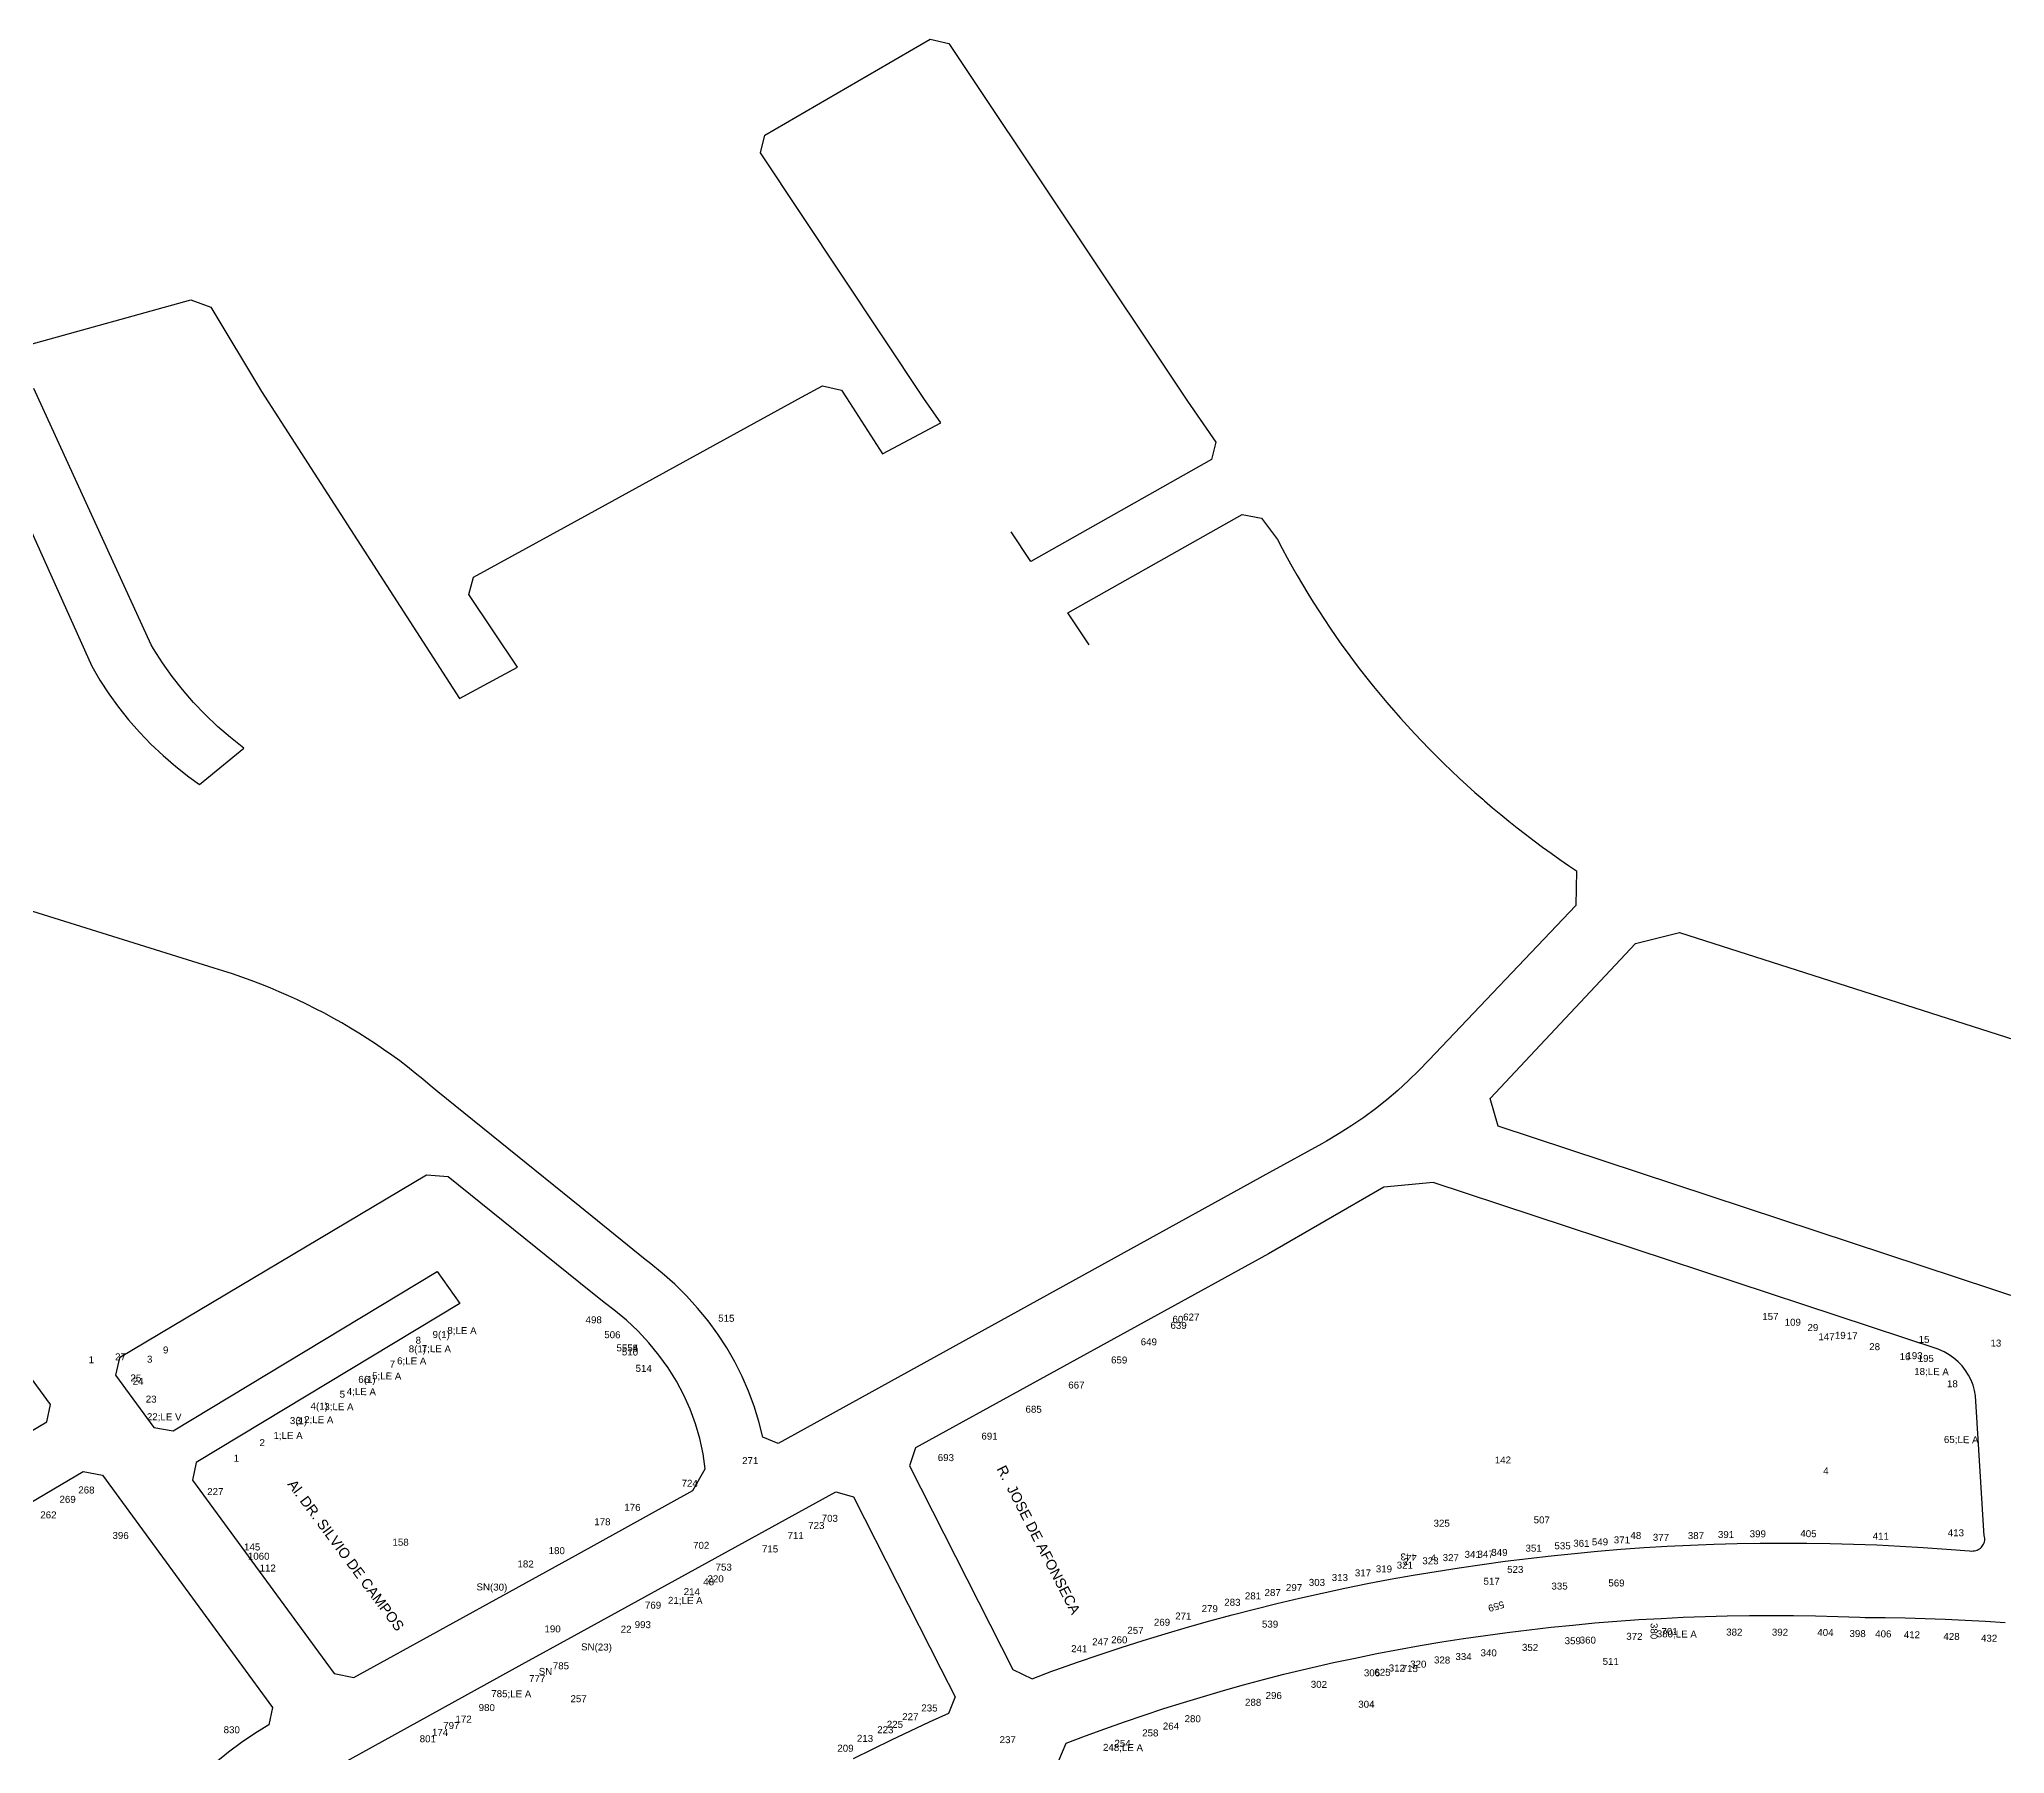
# Model space of a CAD drawing. Header units: millimetres. Extents: x -46.6554 to -46.6319, y -23.689 to -23.6746.
# Drawn here: x -46.637729 to -46.634235, y -23.680172 to -23.677124 of the extents above; entities that cross this region are included whole.
import ezdxf

# ---------------------------------------------------------------- set-up
doc = ezdxf.new("R2010")
doc.units = ezdxf.units.MM
for name, color, linetype in [('building_parcel_Line', 7, 'Continuous'), ('Lot_label', 7, 'Continuous'), ('Street_label', 7, 'Continuous')]:
    doc.layers.add(name, color=color, linetype=linetype)
doc.styles.get("Standard").update_dxf_attribs({"font": 'arial.ttf', "height": 1.006})

msp = doc.modelspace()

# ---------------------------------------------------------------- linework, layer by layer
at = {"layer": 'building_parcel_Line', "color": 7, "linetype": 'Continuous', "transparency": 33554687}
for points in [[(-46.6377458, -23.6776667), (-46.6374592, -23.6775873), (-46.6374239, -23.6776006), (-46.6373339, -23.6777504), (-46.6369816, -23.6782959), (-46.6368787, -23.6782402), (-46.6369651, -23.6781111), (-46.6369569, -23.6780803), (-46.6367527, -23.6779684), (-46.6363739, -23.6777606), (-46.6363362, -23.6777403), (-46.6363025, -23.6777483), (-46.636294, -23.6777615), (-46.6362297, -23.6778611), (-46.6361261, -23.6778061), (-46.6361563, -23.6777629), (-46.6364466, -23.6773259), (-46.6364387, -23.6772947), (-46.6361453, -23.6771244), (-46.6361118, -23.6771316), (-46.6356875, -23.6777678), (-46.635637, -23.6778405), (-46.6356447, -23.6778713), (-46.6359661, -23.6780526), (-46.6360014, -23.6779996)], [(-46.6378576, -23.6777449), (-46.6376356, -23.6782385), (-46.6376211, -23.6782635), (-46.6376052, -23.6782878), (-46.6375882, -23.6783113), (-46.63757, -23.6783342), (-46.6375506, -23.6783562), (-46.6375302, -23.6783773), (-46.6375087, -23.6783976), (-46.6374862, -23.6784169), (-46.6374628, -23.6784353), (-46.637444, -23.6784488), (-46.6373652, -23.6783846), (-46.637389, -23.6783656), (-46.6374119, -23.6783457), (-46.6374337, -23.6783248), (-46.6374544, -23.678303), (-46.6374741, -23.6782803), (-46.6374925, -23.6782569), (-46.6375098, -23.6782326), (-46.6375258, -23.6782076), (-46.6375298, -23.6782009), (-46.6377387, -23.6777453)], [(-46.6358626, -23.6782007), (-46.6359004, -23.678144), (-46.6355907, -23.6779689), (-46.6355559, -23.6779757), (-46.6355277, -23.6780135), (-46.6355192, -23.6780297), (-46.6355106, -23.6780458), (-46.6355017, -23.6780618), (-46.6354927, -23.6780777), (-46.6354834, -23.6780935), (-46.635474, -23.6781092), (-46.6354643, -23.6781247), (-46.6354544, -23.6781402), (-46.6354444, -23.6781556), (-46.6354341, -23.6781709), (-46.6354237, -23.678186), (-46.6354131, -23.6782011), (-46.6354023, -23.678216), (-46.6353913, -23.6782308), (-46.6353801, -23.6782455), (-46.6353687, -23.6782601), (-46.6353571, -23.6782745), (-46.6353454, -23.6782889), (-46.6353335, -23.6783031), (-46.6353214, -23.6783171), (-46.6353091, -23.6783311), (-46.6352967, -23.6783449), (-46.635284, -23.6783585), (-46.6352713, -23.6783721), (-46.6352583, -23.6783855), (-46.6352452, -23.6783987), (-46.6352319, -23.6784119), (-46.6352184, -23.6784248), (-46.6352048, -23.6784377), (-46.635191, -23.6784503), (-46.635177, -23.6784629), (-46.6351629, -23.6784753), (-46.6351597, -23.6784781), (-46.6351454, -23.6784903), (-46.6351309, -23.6785023), (-46.6351163, -23.6785142), (-46.6351016, -23.6785259), (-46.6350867, -23.6785375), (-46.6350716, -23.6785489), (-46.6350564, -23.6785601), (-46.6350411, -23.6785712), (-46.6350257, -23.6785821), (-46.6350101, -23.6785929), (-46.6349963, -23.6786022), (-46.6349973, -23.6786643), (-46.6352587, -23.6789389), (-46.6352763, -23.6789574), (-46.6352946, -23.6789753), (-46.6353136, -23.6789926), (-46.6353333, -23.6790093), (-46.6353535, -23.6790253), (-46.6353744, -23.6790407), (-46.6353958, -23.6790554), (-46.6354178, -23.6790695), (-46.6354403, -23.6790828), (-46.6354489, -23.6790876), (-46.6355417, -23.6791388), (-46.6364154, -23.6796206), (-46.6364425, -23.6796092), (-46.6364494, -23.6795815), (-46.6364579, -23.6795542), (-46.6364679, -23.6795274), (-46.6364794, -23.679501), (-46.6364924, -23.6794753), (-46.6365068, -23.6794502), (-46.6365227, -23.6794258), (-46.6365399, -23.6794023), (-46.6365584, -23.6793796), (-46.6365782, -23.6793578), (-46.6365992, -23.679337), (-46.6366214, -23.6793173), (-46.6366446, -23.6792986), (-46.6366515, -23.6792935), (-46.6367681, -23.6791993), (-46.6370205, -23.6789955), (-46.6370336, -23.6789841), (-46.6370469, -23.6789728), (-46.6370605, -23.6789618), (-46.6370742, -23.678951), (-46.6370881, -23.6789404), (-46.6371023, -23.6789301), (-46.6371166, -23.6789199), (-46.6371311, -23.6789101), (-46.6371458, -23.6789004), (-46.6371607, -23.678891), (-46.6371758, -23.6788818), (-46.637191, -23.6788729), (-46.6372064, -23.6788642), (-46.637222, -23.6788557), (-46.6372377, -23.6788476), (-46.6372536, -23.6788396), (-46.6372696, -23.6788319), (-46.6372858, -23.6788245), (-46.6373021, -23.6788174), (-46.6373185, -23.6788105), (-46.6373351, -23.6788038), (-46.6373518, -23.6787975), (-46.6373686, -23.6787914), (-46.6373855, -23.6787856), (-46.6374025, -23.67878), (-46.6374178, -23.6787753), (-46.6383099, -23.6784967)], [(-46.6341931, -23.6793674), (-46.6351354, -23.6790563), (-46.6351495, -23.6790069), (-46.634891, -23.6787316), (-46.6348131, -23.6787119), (-46.633741, -23.6790551)], [(-46.6386919, -23.6790811), (-46.6381764, -23.6798274), (-46.6381426, -23.6798342), (-46.6377155, -23.6795821), (-46.6377085, -23.6795512), (-46.6382135, -23.6788622), (-46.6382923, -23.6787547), (-46.6383263, -23.6787485), (-46.6387228, -23.6789936), (-46.6387301, -23.6790253), (-46.6386919, -23.6790811)], [(-46.6372192, -23.6800092), (-46.6372044, -23.6800294), (-46.6371697, -23.6800365), (-46.637122, -23.6800102), (-46.6367758, -23.6798193), (-46.636567, -23.6797041), (-46.6365448, -23.6796656), (-46.6365488, -23.6796385), (-46.6365547, -23.6796117), (-46.6365623, -23.6795853), (-46.6365718, -23.6795595), (-46.6365831, -23.6795342), (-46.6365961, -23.6795096), (-46.6366108, -23.6794859), (-46.6366272, -23.6794631), (-46.636645, -23.6794412), (-46.6366644, -23.6794205), (-46.6366851, -23.679401), (-46.6367072, -23.6793827), (-46.6367246, -23.6793698), (-46.6367697, -23.6793334), (-46.6370016, -23.6791462), (-46.6370406, -23.6791436), (-46.6375864, -23.6794678), (-46.6375932, -23.6794988), (-46.6375251, -23.6795918), (-46.6374909, -23.6795981), (-46.6370213, -23.6793149), (-46.636981, -23.6793715), (-46.6374497, -23.6796542), (-46.6374565, -23.6796853), (-46.6372192, -23.6800092)], [(-46.635922, -23.6800229), (-46.6358834, -23.6800092), (-46.6358446, -23.6799959), (-46.6358056, -23.6799831), (-46.6357665, -23.6799706), (-46.6357272, -23.6799586), (-46.6356878, -23.679947), (-46.6356482, -23.6799358), (-46.6356085, -23.6799251), (-46.6355687, -23.6799147), (-46.6355287, -23.6799048), (-46.6354886, -23.6798954), (-46.6354484, -23.6798863), (-46.635408, -23.6798777), (-46.6353676, -23.6798695), (-46.6353271, -23.6798618), (-46.6352864, -23.6798545), (-46.6352457, -23.6798476), (-46.6352049, -23.6798412), (-46.635164, -23.6798352), (-46.6351231, -23.6798296), (-46.6350821, -23.6798245), (-46.635041, -23.6798198), (-46.6349998, -23.6798156), (-46.6349587, -23.6798118), (-46.6349174, -23.6798084), (-46.6348761, -23.6798055), (-46.6348348, -23.679803), (-46.6347935, -23.679801), (-46.6347521, -23.6797994), (-46.6347108, -23.6797983), (-46.6346694, -23.6797976), (-46.634628, -23.6797973), (-46.6345866, -23.6797975), (-46.6345452, -23.6797981), (-46.6345038, -23.6797992), (-46.6344624, -23.6798007), (-46.6344211, -23.6798027), (-46.6343798, -23.6798051), (-46.6343385, -23.6798079), (-46.6342973, -23.6798112), (-46.6342935, -23.6798115), (-46.6342911, -23.6798114), (-46.6342887, -23.6798111), (-46.6342864, -23.6798105), (-46.6342842, -23.6798098), (-46.634282, -23.6798088), (-46.63428, -23.6798076), (-46.6342781, -23.6798062), (-46.6342764, -23.6798047), (-46.6342749, -23.679803), (-46.6342736, -23.6798011), (-46.6342725, -23.6797992), (-46.6342716, -23.6797971), (-46.634271, -23.679795), (-46.6342706, -23.6797928), (-46.6342704, -23.6797906), (-46.6342705, -23.6797884), (-46.6342709, -23.6797862), (-46.6342713, -23.6797848), (-46.6342869, -23.6795357), (-46.6342886, -23.6795261), (-46.6342912, -23.6795167), (-46.6342948, -23.6795076), (-46.6342993, -23.6794988), (-46.6343047, -23.6794905), (-46.6343109, -23.6794826), (-46.6343178, -23.6794753), (-46.6343254, -23.6794687), (-46.6343337, -23.6794627), (-46.6343426, -23.6794574), (-46.634352, -23.679453), (-46.6343533, -23.6794524), (-46.6352507, -23.6791562), (-46.6353385, -23.6791649), (-46.6355435, -23.679283), (-46.6361712, -23.6796282), (-46.6361818, -23.6796602), (-46.6359983, -23.6800221), (-46.6359638, -23.6800388), (-46.6359286, -23.6800253), (-46.635922, -23.6800229)], [(-46.6381979, -23.6799929), (-46.637651, -23.67967), (-46.6376166, -23.6796766), (-46.6373741, -23.6800076), (-46.6373139, -23.6800897), (-46.6373209, -23.6801204), (-46.6373455, -23.6801358), (-46.6373694, -23.6801521), (-46.6373926, -23.6801693), (-46.637415, -23.6801874)], [(-46.6368705, -23.6800129), (-46.6367776, -23.6799617), (-46.6363127, -23.679706), (-46.6362813, -23.6797149), (-46.6361261, -23.6800207), (-46.6361008, -23.6800706), (-46.6361124, -23.6801005), (-46.6361467, -23.6801159), (-46.6361807, -23.6801316), (-46.6362146, -23.6801478), (-46.6362482, -23.6801643), (-46.6362817, -23.6801811)], [(-46.6355041, -23.6800273), (-46.6354661, -23.6800184), (-46.6354279, -23.6800098), (-46.6353897, -23.6800017), (-46.6353513, -23.6799939), (-46.6353128, -23.6799866), (-46.6352743, -23.6799797), (-46.6352357, -23.6799732), (-46.635197, -23.6799671), (-46.6351582, -23.6799615), (-46.6351193, -23.6799562), (-46.6350804, -23.6799514), (-46.6350414, -23.679947), (-46.6350024, -23.679943), (-46.6349633, -23.6799394), (-46.6349242, -23.6799363), (-46.6348851, -23.6799335), (-46.6348459, -23.6799312), (-46.6348067, -23.6799293), (-46.6347675, -23.6799278), (-46.6347282, -23.6799268), (-46.6346889, -23.6799261), (-46.6346497, -23.6799259), (-46.6346104, -23.6799261), (-46.6345712, -23.6799268), (-46.6345319, -23.6799278), (-46.6344927, -23.6799293), (-46.6344833, -23.6799297), (-46.6344476, -23.6799298), (-46.634412, -23.6799303), (-46.6343763, -23.6799312), (-46.6343407, -23.6799324), (-46.634305, -23.6799341), (-46.6342694, -23.6799361), (-46.6342339, -23.6799385)], [(-46.6372381, -23.6802157), (-46.6368704, -23.6800129)], [(-46.6359164, -23.6801836), (-46.6359036, -23.6801532), (-46.6358692, -23.6801402), (-46.6358346, -23.6801275), (-46.6357998, -23.6801152), (-46.6357649, -23.6801033), (-46.6357298, -23.6800917), (-46.6356946, -23.6800806), (-46.6356593, -23.6800698), (-46.6356238, -23.6800594), (-46.6355882, -23.6800494), (-46.6355524, -23.6800397), (-46.6355166, -23.6800304), (-46.6355041, -23.6800273)]]:
    msp.add_lwpolyline(points, dxfattribs=at)

# ---------------------------------------------------------------- texts
at = {"layer": 'Lot_label', "color": 6, "attachment_point": 2}
for s, insert, char_height, rotation in [('498', (-46.6367431, -23.6793943), 0.00001239, 359.4), ('515', (-46.6365074, -23.6793915), 0.00001239, 359.4), ('639', (-46.6357034, -23.6794042), 0.00001239, 359.4), ('60', (-46.6357047, -23.6793934), 0.00001239, 359.4), ('627', (-46.6356809, -23.6793894), 0.00001239, 359.4), ('29', (-46.6345759, -23.679408), 0.00001239, 359.4), ('8', (-46.6370549, -23.6794306), 0.0000124, 359.4), ('9(1)', (-46.6370142, -23.6794206), 0.00001239, 359.4), ('8;LE A', (-46.6369773, -23.6794134), 0.00001239, 359.4), ('506', (-46.6367099, -23.6794208), 0.00001239, 359.4), ('649', (-46.6357563, -23.6794335), 0.00001239, 359.4), ('19', (-46.6345272, -23.6794219), 0.00001239, 359.4), ('17', (-46.634506, -23.6794226), 0.00001239, 359.4), ('28', (-46.6344661, -23.679442), 0.00001239, 359.4), ('15', (-46.6343783, -23.6794291), 0.00001239, 359.4), ('13', (-46.6342506, -23.6794356), 0.00001239, 359.4), ('27', (-46.6375843, -23.6794602), 0.00001239, 359.4), ('3', (-46.6375324, -23.6794643), 0.0000124, 359.4), ('9', (-46.637504, -23.6794479), 0.0000124, 359.4), ('7', (-46.637101, -23.679473), 0.0000124, 359.4), ('6;LE A', (-46.6370666, -23.6794673), 0.00001239, 359.4), ('8(1)', (-46.6370565, -23.6794461), 0.00001239, 359.4), ('7;LE A', (-46.6370228, -23.6794457), 0.00001239, 359.4), ('5555', (-46.6366834, -23.6794443), 0.00001239, 359.4), ('5554', (-46.6366834, -23.6794443), 0.00001239, 359.4), ('510', (-46.6366786, -23.6794515), 0.00001239, 359.4), ('659', (-46.635809, -23.6794657), 0.00001239, 359.4), ('16', (-46.6344121, -23.6794598), 0.00001239, 359.4), ('193', (-46.6343953, -23.679458), 0.00001239, 359.4), ('195', (-46.6343753, -23.6794629), 0.00001239, 359.4), ('25', (-46.637557, -23.6794977), 0.00001239, 359.4), ('24', (-46.637553, -23.6795036), 0.00001239, 359.4), ('6(1)', (-46.6371462, -23.6795003), 0.00001239, 359.4), ('6', (-46.6371462, -23.6795003), 0.0000124, 359.4), ('5;LE A', (-46.637111, -23.6794941), 0.00001239, 359.4), ('514', (-46.6366542, -23.6794806), 0.00001239, 359.4), ('667', (-46.6358851, -23.6795103), 0.00001239, 359.4), ('18;LE A', (-46.634365, -23.6794864), 0.00001239, 359.4), ('18', (-46.6343279, -23.679508), 0.00001239, 359.4), ('23', (-46.6375298, -23.6795352), 0.00001239, 359.4), ('4(1)', (-46.637231, -23.6795478), 0.00001239, 359.4), ('5', (-46.6371899, -23.6795266), 0.0000124, 359.4), ('4;LE A', (-46.6371562, -23.679522), 0.00001239, 359.4), ('22;LE V', (-46.6375066, -23.6795668), 0.00001239, 359.4), ('3(1)', (-46.6372678, -23.6795736), 0.00001239, 359.4), ('3', (-46.6372678, -23.6795736), 0.0000124, 359.4), ('2;LE A', (-46.6372318, -23.6795719), 0.00001239, 359.4), ('3;LE A', (-46.637196, -23.6795488), 0.00001239, 359.4), ('685', (-46.6359611, -23.6795533), 0.00001239, 359.4), ('2', (-46.6373324, -23.6796126), 0.0000124, 359.4), ('1;LE A', (-46.6372864, -23.6795999), 0.00001239, 359.4), ('691', (-46.6360395, -23.6796011), 0.00001239, 359.4), ('65;LE A', (-46.6343122, -23.6796073), 0.00001239, 359.4), ('1', (-46.6373784, -23.6796403), 0.0000124, 359.4), ('693', (-46.6361171, -23.6796392), 0.00001239, 359.4), ('724', (-46.6365725, -23.6796849), 0.00001239, 359.4), ('4', (-46.6345528, -23.6796628), 0.0000124, 359.4), ('269', (-46.6376783, -23.6797134), 0.00001239, 359.4), ('268', (-46.6376449, -23.6796968), 0.00001239, 359.4), ('262', (-46.6377124, -23.6797411), 0.00001239, 359.4), ('178', (-46.6367277, -23.6797533), 0.00001239, 359.4), ('176', (-46.6366743, -23.6797276), 0.00001239, 359.4), ('703', (-46.6363234, -23.6797471), 0.00001239, 359.4), ('507', (-46.6350578, -23.67975), 0.00001239, 359.4), ('396', (-46.6375841, -23.6797777), 0.00001239, 359.4), ('158', (-46.6370864, -23.6797896), 0.00001239, 359.4), ('711', (-46.6363841, -23.6797777), 0.00001239, 359.4), ('723', (-46.6363474, -23.6797599), 0.00001239, 359.4), ('361', (-46.6349874, -23.6797916), 0.00001239, 359.4), ('371', (-46.6349154, -23.6797856), 0.00001239, 359.4), ('48', (-46.6348906, -23.6797776), 0.00001239, 359.4), ('377', (-46.634846, -23.679781), 0.00001239, 359.4), ('387', (-46.6347838, -23.6797779), 0.00001239, 359.4), ('391', (-46.6347303, -23.6797759), 0.00001239, 359.4), ('399', (-46.6346738, -23.6797747), 0.00001239, 359.4), ('405', (-46.6345838, -23.6797744), 0.00001239, 359.4), ('411', (-46.6344552, -23.6797789), 0.00001239, 359.4), ('413', (-46.6343217, -23.6797728), 0.00001239, 359.4), ('180', (-46.6368088, -23.6798046), 0.00001239, 359.4), ('715', (-46.6364296, -23.6798015), 0.00001239, 359.4), ('443', (-46.6352946, -23.6798283), 0.00001239, 179.4), ('2', (-46.6352992, -23.6798241), 0.0000124, 359.4), ('323', (-46.6352557, -23.6798227), 0.00001239, 359.4), ('4', (-46.6352507, -23.6798175), 0.0000124, 359.4), ('327', (-46.6352196, -23.6798171), 0.00001239, 359.4), ('341', (-46.6351806, -23.6798113), 0.00001239, 359.4), ('349', (-46.6351331, -23.6798078), 0.00001239, 359.4), ('351', (-46.6350723, -23.6798003), 0.00001239, 359.4), ('535', (-46.6350209, -23.679796), 0.00001239, 359.4), ('182', (-46.6368642, -23.6798283), 0.00001239, 359.4), ('48', (-46.6365387, -23.6798599), 0.00001239, 359.4), ('220', (-46.6365264, -23.6798547), 0.00001239, 359.4), ('753', (-46.636512, -23.6798339), 0.00001239, 359.4), ('303', (-46.6354575, -23.6798611), 0.00001239, 359.4), ('313', (-46.6354167, -23.6798524), 0.00001239, 359.4), ('317', (-46.6353757, -23.6798442), 0.00001239, 359.4), ('319', (-46.6353384, -23.6798371), 0.00001239, 359.4), ('321', (-46.6353012, -23.6798304), 0.00001239, 359.4), ('SN(30)', (-46.6369241, -23.6798693), 0.00001239, 359.4), ('21;LE A', (-46.6365803, -23.6798932), 0.00001239, 359.4), ('214', (-46.6365687, -23.6798776), 0.00001239, 359.4), ('283', (-46.6356078, -23.6798964), 0.00001239, 359.4), ('281', (-46.6355711, -23.679885), 0.00001239, 359.4), ('287', (-46.6355362, -23.6798791), 0.00001239, 359.4), ('297', (-46.6354982, -23.6798702), 0.00001239, 359.4), ('769', (-46.6366376, -23.6799015), 0.00001239, 359.4), ('269', (-46.6357329, -23.6799319), 0.00001239, 359.4), ('271', (-46.635695, -23.6799209), 0.00001239, 359.4), ('279', (-46.635648, -23.6799077), 0.00001239, 359.4), ('559', (-46.6351372, -23.679916), 0.00001239, 196.4), ('190', (-46.6368162, -23.6799437), 0.00001239, 359.4), ('22', (-46.6366855, -23.6799443), 0.00001239, 359.4), ('993', (-46.6366558, -23.6799361), 0.00001239, 359.4), ('247', (-46.6358426, -23.6799667), 0.00001239, 359.4), ('260', (-46.6358088, -23.6799631), 0.00001239, 359.4), ('257', (-46.6357801, -23.6799463), 0.00001239, 359.4), ('539', (-46.6355408, -23.6799353), 0.00001239, 359.4), ('359', (-46.6350027, -23.6799648), 0.00001239, 359.4), ('360', (-46.634976, -23.6799636), 0.00001239, 359.4), ('372', (-46.6348932, -23.679957), 0.00001239, 359.4), ('380', (-46.6348521, -23.6799539), 0.00001239, 269.3), ('380;LE A', (-46.6348178, -23.6799528), 0.00001239, 359.4), ('382', (-46.6347156, -23.6799494), 0.00001239, 359.4), ('392', (-46.6346344, -23.6799496), 0.00001239, 359.4), ('404', (-46.6345536, -23.6799501), 0.00001239, 359.4), ('398', (-46.6344964, -23.679952), 0.00001239, 359.4), ('406', (-46.6344507, -23.6799525), 0.00001239, 359.4), ('412', (-46.6343999, -23.679954), 0.00001239, 359.4), ('428', (-46.6343294, -23.6799571), 0.00001239, 359.4), ('432', (-46.6342626, -23.6799603), 0.00001239, 359.4), ('SN(23)', (-46.6367382, -23.6799759), 0.00001239, 359.4), ('241', (-46.6358801, -23.679979), 0.00001239, 359.4), ('328', (-46.635235, -23.679999), 0.00001239, 359.4), ('334', (-46.6351969, -23.6799929), 0.00001239, 359.4), ('340', (-46.6351522, -23.6799863), 0.00001239, 359.4), ('352', (-46.6350786, -23.6799766), 0.00001239, 359.4), ('511', (-46.6349352, -23.6800015), 0.00001239, 359.4), ('777', (-46.6368436, -23.6800322), 0.00001239, 359.4), ('SN', (-46.6368288, -23.6800193), 0.00001239, 359.4), ('785', (-46.6368014, -23.6800093), 0.00001239, 359.4), ('306', (-46.6353596, -23.6800219), 0.00001239, 359.4), ('625', (-46.635341, -23.6800208), 0.00001239, 359.4), ('312', (-46.6353154, -23.6800133), 0.00001239, 359.4), ('715', (-46.6352925, -23.6800142), 0.00001239, 359.4), ('320', (-46.6352774, -23.6800063), 0.00001239, 359.4), ('785;LE A', (-46.6368896, -23.6800591), 0.00001239, 359.4), ('296', (-46.6355343, -23.6800621), 0.00001239, 359.4), ('302', (-46.635454, -23.6800423), 0.00001239, 359.4), ('172', (-46.6369744, -23.680104), 0.00001239, 359.4), ('980', (-46.6369332, -23.6800836), 0.00001239, 359.4), ('227', (-46.6361803, -23.6800998), 0.00001239, 359.4), ('235', (-46.6361463, -23.6800843), 0.00001239, 359.4), ('280', (-46.6356783, -23.6801034), 0.00001239, 359.4), ('288', (-46.6355709, -23.6800742), 0.00001239, 359.4), ('830', (-46.6373865, -23.680123), 0.00001239, 359.4), ('801', (-46.637038, -23.6801391), 0.00001239, 359.4), ('174', (-46.6370162, -23.6801276), 0.00001239, 359.4), ('797', (-46.6369962, -23.6801155), 0.00001239, 359.4), ('213', (-46.6362608, -23.6801383), 0.00001239, 359.4), ('223', (-46.6362247, -23.680123), 0.00001239, 359.4), ('225', (-46.6362077, -23.6801134), 0.00001239, 359.4), ('258', (-46.6357537, -23.6801286), 0.00001239, 359.4), ('264', (-46.635717, -23.6801165), 0.00001239, 359.4), ('209', (-46.6362956, -23.6801558), 0.00001239, 359.4), ('248;LE A', (-46.6358022, -23.6801546), 0.00001239, 359.4), ('254', (-46.635803, -23.6801472), 0.00001239, 359.4)]:
    msp.add_mtext(s, dxfattribs=dict(at, insert=insert, char_height=char_height, rotation=rotation))
for s, insert, char_height in [('157', (-46.6346515, -23.6793884), 0.00001239), ('109', (-46.6346117, -23.6793986), 0.00001239), ('147', (-46.6345517, -23.6794243), 0.00001239), ('1', (-46.6376363, -23.6794652), 0.0000124), ('271', (-46.6364649, -23.6796446), 0.00001239), ('142', (-46.635127, -23.6796435), 0.00001239), ('227', (-46.6374158, -23.6796996), 0.00001239), ('325', (-46.6352358, -23.6797559), 0.00001239), ('549', (-46.6349544, -23.6797891), 0.00001239), ('145', (-46.6373503, -23.6797981), 0.00001239), ('1060', (-46.6373387, -23.6798145), 0.00001239), ('702', (-46.6365521, -23.6797952), 0.00001239), ('347', (-46.6351577, -23.6798109), 0.00001239), ('112', (-46.6373227, -23.6798355), 0.00001239), ('517', (-46.635147, -23.679859), 0.00001239), ('523', (-46.635105, -23.679838), 0.00001239), ('569', (-46.6349251, -23.6798621), 0.00001239), ('335', (-46.6350263, -23.6798676), 0.00001239), ('701', (-46.6348307, -23.6799485), 0.00001239), ('257', (-46.63677, -23.6800678), 0.00001239), ('304', (-46.6353697, -23.6800777), 0.00001239), ('237', (-46.6360072, -23.6801406), 0.00001239)]:
    msp.add_mtext(s, dxfattribs=dict(at, insert=insert, char_height=char_height))
at = {"layer": 'Street_label', "color": 2, "char_height": 0.000018084, "attachment_point": 2}
for s, insert, rotation in [('R.  JOSE DE AFONSECA', (-46.6359442, -23.6797874), 297.2), ('Al. DR. SILVIO DE CAMPOS', (-46.6371764, -23.6798135), 306.6)]:
    msp.add_mtext(s, dxfattribs=dict(at, insert=insert, rotation=rotation))

doc.saveas('drawing.dxf')
